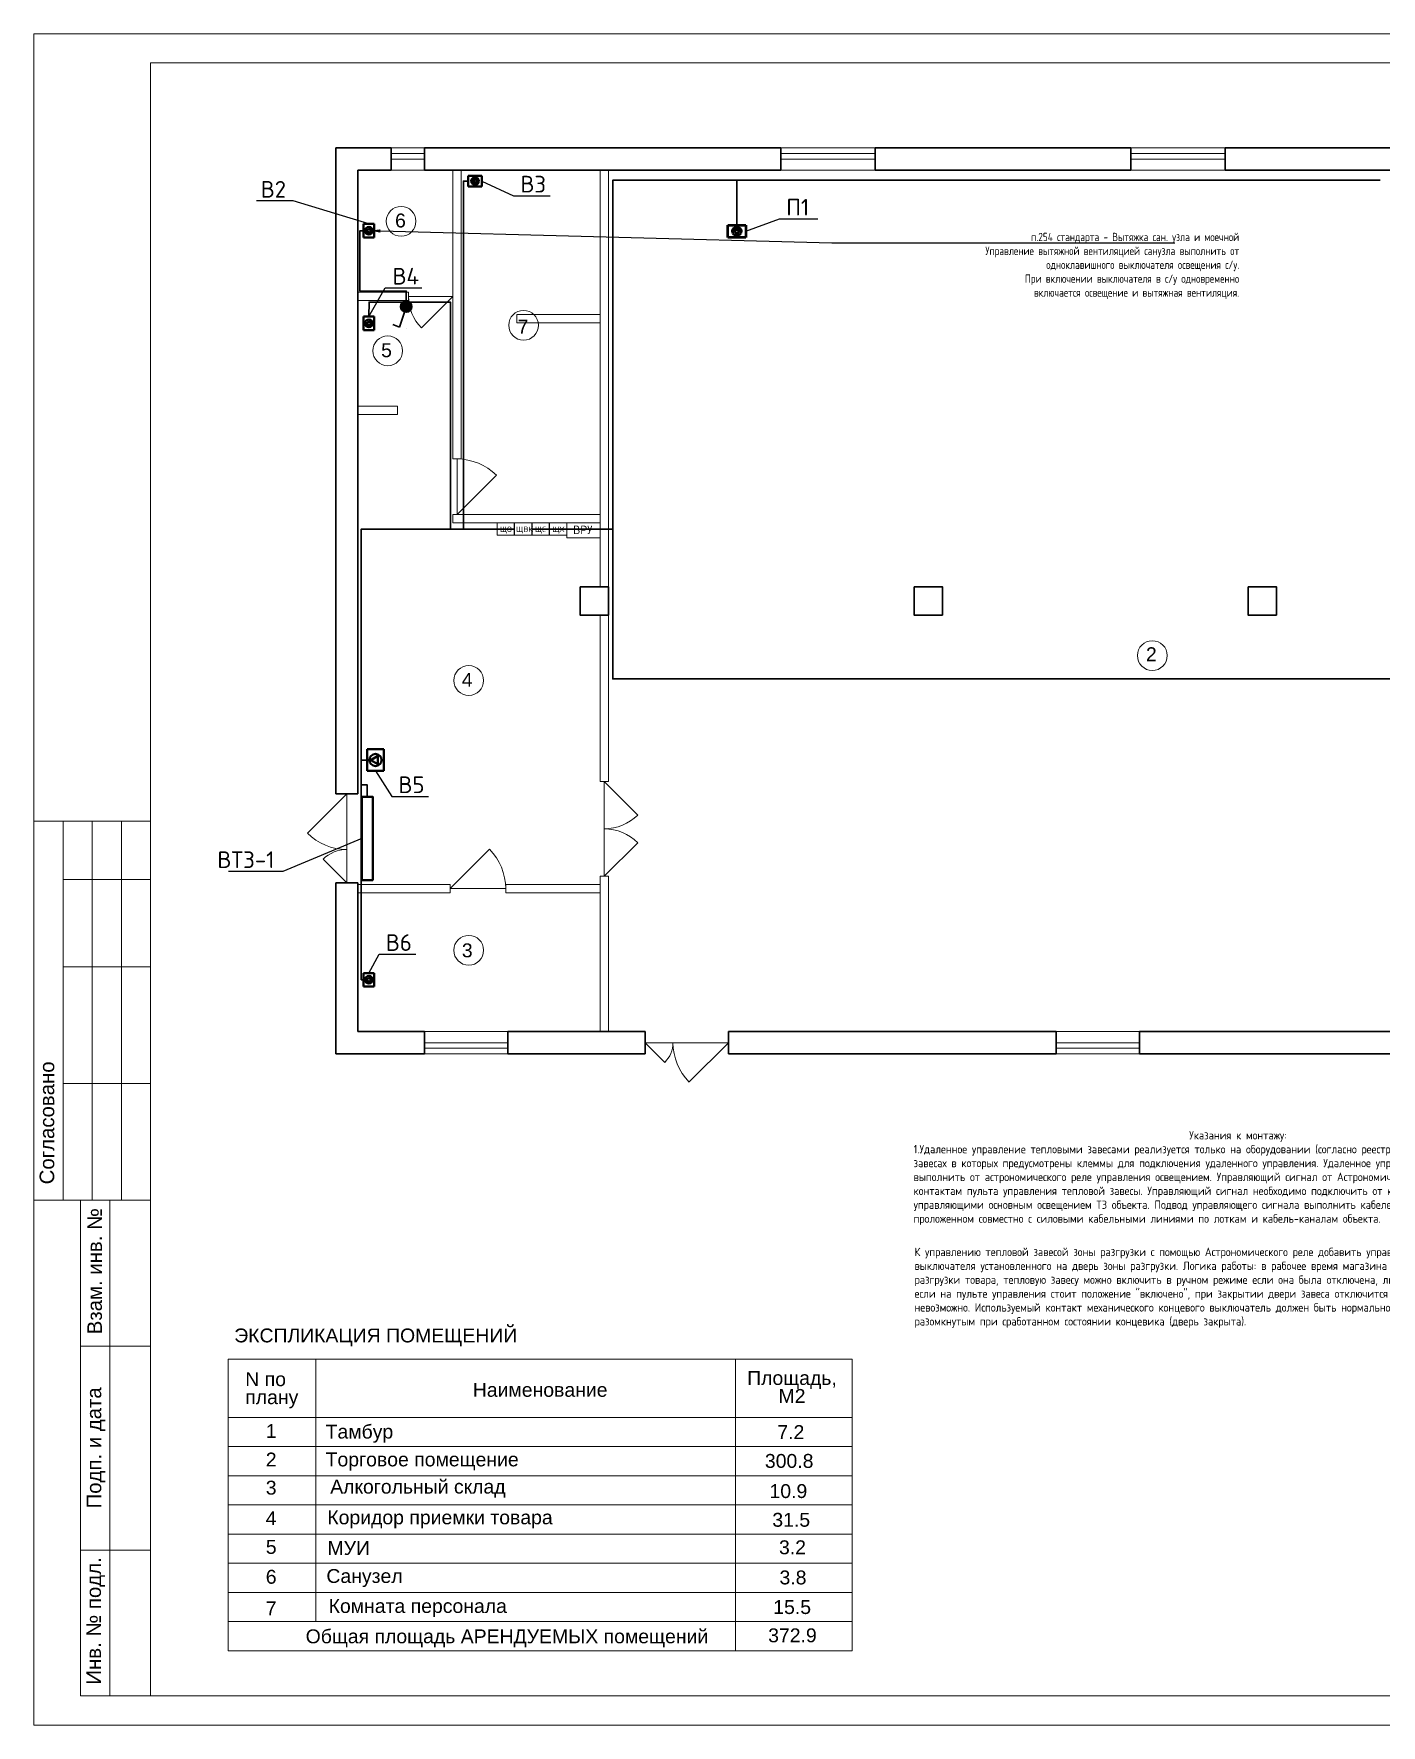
# Model space of a CAD drawing. Header units: metres. Extents: x -564 to -106, y -319 to -159.
# Drawn here: x -268.69 to -244.45, y -230.52 to -200.07 of the extents above; entities that cross this region are included whole.
import ezdxf
from ezdxf import colors
from ezdxf.entities.mleader import LeaderData, LeaderLine
from ezdxf.enums import TextEntityAlignment as Align
from ezdxf.math import Vec2, Vec3

# ---------------------------------------------------------------- set-up
doc = ezdxf.new("R2010")
doc.units = ezdxf.units.M
doc.header["$MEASUREMENT"] = 0
doc.layers.add('_ИОС51_Сеть Освещения', color=7, linetype='Continuous')
doc.layers.add('Электрика', color=7, linetype='Continuous')
for name, color, linetype, lineweight in [('Level 50', 7, 'Continuous', 0), ('Level 63', 7, 'Continuous', 0), ('ОВ', 5, 'Continuous', 40), ('ОВ нов', 7, 'Continuous', 50)]:
    doc.layers.add(name, color=color, linetype=linetype, lineweight=lineweight)
doc.styles.add('-ISOCPEUR-', font='isocpeur.ttf')
doc.styles.get("Standard").update_dxf_attribs({"font": 'cs_gost2304.shx'})
doc.styles.add('Style-Arial', font='arial.ttf')
doc.styles.add('style1', font='isocpeur.ttf')

# ---------------------------------------------------------------- blocks, each defined once
blk = doc.blocks.new('_None')
blk = doc.blocks.new('*U157')
at = {"true_color": 0xffffff}
h = blk.add_hatch(color=7, dxfattribs=at)
h.dxf.hatch_style = 1
h.paths.add_polyline_path([(5.2, -0.3, 1), (5.2, 10, 1)])
at = {"color": 0, "lineweight": 30}
for p, q in [((10.1, 3.3), (23.8, -1.3)), ((25.2, 4.9), (25.2, 4.9)), ((23.8, -1.3), (21.2, -7.1))]:
    blk.add_line(p, q, dxfattribs=at)
blk.add_circle((5.2, 4.9), 5.15, dxfattribs=at)

msp = doc.modelspace()

# ---------------------------------------------------------------- linework, layer by layer
at = {"color": 7, "linetype": 'Continuous', "lineweight": 13}
for p, q in [((-265.197, -223.931), (-253.967, -223.931)), ((-265.197, -223.931), (-265.197, -229.181)), ((-263.622, -223.931), (-263.622, -228.656)), ((-256.067, -223.931), (-256.067, -229.181)), ((-253.967, -223.931), (-253.967, -229.181)), ((-265.197, -224.981), (-253.967, -224.981)), ((-265.197, -229.181), (-253.967, -229.181))]:
    msp.add_line(p, q, dxfattribs=at)
at = {"color": 7, "linetype": 'Continuous', "lineweight": 0}
for p, q in [((-265.197, -225.506), (-253.967, -225.506)), ((-265.197, -226.031), (-253.967, -226.031)), ((-265.197, -226.556), (-253.967, -226.556)), ((-265.197, -227.081), (-253.967, -227.081)), ((-265.197, -227.606), (-253.967, -227.606)), ((-265.197, -228.131), (-253.967, -228.131)), ((-265.197, -228.656), (-253.967, -228.656))]:
    msp.add_line(p, q, dxfattribs=at)
at = {"layer": '_ИОС51_Сеть Освещения', "color": 159, "linetype": 'ByBlock', "lineweight": 30, "true_color": 0x22346e}
for points in [[(-260.875, -202.721), (-260.963, -202.721), (-260.963, -208.986), (-260.047, -208.986)], [(-258.276, -208.986), (-258.276, -202.705), (-256.041, -202.705), (-256.041, -203.513), (-256.041, -202.705), (-244.463, -202.705)], [(-260.963, -208.986), (-261.196, -208.986), (-261.196, -204.901), (-262.661, -204.901), (-262.665, -205.162)], [(-261.196, -208.986), (-262.801, -208.986), (-262.801, -213.144), (-262.698, -213.144), (-262.801, -213.144), (-262.801, -213.678), (-262.801, -217.101), (-262.76, -217.101)], [(-259.732, -208.986), (-258.276, -208.986), (-258.276, -211.684), (-253.83, -211.684), (-253.83, -211.684), (-253.83, -211.684), (-241.733, -211.684), (-241.733, -209.502)], [(-262.801, -213.593), (-262.694, -213.593), (-262.694, -213.807)]]:
    msp.add_lwpolyline(points, dxfattribs=at)
at = {"layer": '_ИОС51_Сеть Освещения', "color": 1, "linetype": 'ByBlock', "lineweight": 30}
msp.add_lwpolyline([(-261.992, -204.878), (-261.992, -204.701), (-262.827, -204.701), (-262.827, -203.615), (-262.76, -203.615)], dxfattribs=at)
at = {"layer": 'Level 50', "color": 7, "linetype": 'Continuous', "lineweight": 0}
for p, q in [((-268.694, -200.07), (-220.552, -200.07)), ((-268.694, -230.52), (-268.694, -200.07)), ((-262.262, -202.224), (-261.662, -202.224)), ((-262.262, -202.324), (-261.662, -202.324)), ((-255.252, -202.224), (-253.552, -202.224)), ((-255.252, -202.324), (-253.552, -202.324)), ((-248.952, -202.224), (-247.252, -202.224)), ((-248.952, -202.324), (-247.252, -202.324)), ((-261.952, -204.799), (-261.152, -204.799)), ((-261.152, -204.799), (-261.718, -205.364)), ((-261.077, -207.724), (-261.077, -208.724)), ((-261.077, -208.724), (-260.37, -208.017)), ((-263.062, -213.754), (-263.769, -214.461)), ((-263.062, -213.754), (-263.062, -215.354)), ((-258.427, -213.534), (-258.427, -215.234)), ((-258.427, -213.534), (-257.826, -214.135)), ((-257.826, -214.633), (-258.427, -215.234)), ((-263.486, -214.929), (-263.062, -215.354)), ((-261.202, -215.459), (-260.495, -214.752)), ((-261.202, -215.459), (-260.202, -215.459)), ((-260.162, -218.234), (-261.662, -218.234)), ((-257.692, -218.234), (-256.192, -218.234)), ((-257.692, -218.234), (-257.339, -218.587)), ((-256.192, -218.234), (-256.899, -218.941)), ((-248.792, -218.234), (-250.292, -218.234)), ((-260.162, -218.334), (-261.662, -218.334)), ((-248.792, -218.334), (-250.292, -218.334)), ((-220.552, -230.52), (-268.694, -230.52))]:
    msp.add_line(p, q, dxfattribs=at)
at = {"layer": 'Level 50', "color": 7, "linetype": 'Continuous', "lineweight": 13}
for p, q in [((-266.594, -200.595), (-221.077, -200.595)), ((-266.594, -200.595), (-266.594, -229.995)), ((-262.262, -202.124), (-261.662, -202.124)), ((-255.252, -202.124), (-253.552, -202.124)), ((-248.952, -202.124), (-247.252, -202.124)), ((-261.662, -202.524), (-262.262, -202.524)), ((-261.152, -207.724), (-261.152, -202.524)), ((-261.002, -207.724), (-261.002, -202.524)), ((-258.502, -210.024), (-258.502, -202.524)), ((-258.352, -210.534), (-258.352, -202.524)), ((-253.552, -202.524), (-255.252, -202.524)), ((-247.252, -202.524), (-248.952, -202.524)), ((-262.862, -204.724), (-261.952, -204.724)), ((-262.862, -204.874), (-261.952, -204.874)), ((-261.952, -204.874), (-261.952, -204.724)), ((-262.862, -206.774), (-262.152, -206.774)), ((-262.862, -206.924), (-262.152, -206.924)), ((-262.152, -206.924), (-262.152, -206.774)), ((-261.152, -207.724), (-261.002, -207.724)), ((-261.152, -208.874), (-261.152, -208.724)), ((-261.152, -208.724), (-258.502, -208.724)), ((-261.152, -208.874), (-258.502, -208.874)), ((-258.502, -213.534), (-258.502, -210.534)), ((-258.352, -213.534), (-258.352, -210.534)), ((-258.502, -213.534), (-258.352, -213.534)), ((-258.502, -218.034), (-258.502, -215.234)), ((-258.502, -215.234), (-258.352, -215.234)), ((-258.352, -218.034), (-258.352, -215.234)), ((-262.862, -215.384), (-261.202, -215.384)), ((-262.862, -215.534), (-261.202, -215.534)), ((-261.202, -215.534), (-261.202, -215.384)), ((-260.202, -215.534), (-260.202, -215.384)), ((-260.202, -215.384), (-258.502, -215.384)), ((-260.202, -215.534), (-258.502, -215.534)), ((-260.162, -218.034), (-261.662, -218.034)), ((-248.792, -218.034), (-250.292, -218.034)), ((-260.162, -218.434), (-261.662, -218.434)), ((-248.792, -218.434), (-250.292, -218.434)), ((-267.854, -229.995), (-221.077, -229.995))]:
    msp.add_line(p, q, dxfattribs=at)
at = {"layer": 'Level 50', "color": 7, "linetype": 'Continuous', "lineweight": 30}
for p, q in [((-263.262, -202.124), (-263.262, -213.754)), ((-263.262, -202.124), (-262.262, -202.124)), ((-262.262, -202.124), (-262.262, -202.524)), ((-261.662, -202.124), (-261.662, -202.524)), ((-261.662, -202.124), (-255.252, -202.124)), ((-255.252, -202.524), (-255.252, -202.124)), ((-253.552, -202.524), (-253.552, -202.124)), ((-253.552, -202.124), (-248.952, -202.124)), ((-248.952, -202.524), (-248.952, -202.124)), ((-247.252, -202.524), (-247.252, -202.124)), ((-247.252, -202.124), (-243.252, -202.124)), ((-262.862, -202.524), (-262.862, -213.754)), ((-262.862, -202.524), (-262.262, -202.524)), ((-261.662, -202.524), (-255.252, -202.524)), ((-253.552, -202.524), (-248.952, -202.524)), ((-247.252, -202.524), (-243.252, -202.524)), ((-263.262, -213.754), (-262.862, -213.754)), ((-263.262, -215.354), (-262.862, -215.354)), ((-263.262, -215.354), (-263.262, -218.434)), ((-262.862, -215.354), (-262.862, -218.034)), ((-262.862, -218.034), (-261.662, -218.034)), ((-261.662, -218.034), (-261.662, -218.434)), ((-260.162, -218.034), (-260.162, -218.434)), ((-260.162, -218.034), (-257.692, -218.034)), ((-257.692, -218.034), (-257.692, -218.434)), ((-256.192, -218.034), (-256.192, -218.434)), ((-256.192, -218.034), (-250.292, -218.034)), ((-250.292, -218.034), (-250.292, -218.434)), ((-248.792, -218.034), (-248.792, -218.434)), ((-248.792, -218.034), (-244.192, -218.034)), ((-263.262, -218.434), (-261.662, -218.434)), ((-260.162, -218.434), (-257.692, -218.434)), ((-256.192, -218.434), (-250.292, -218.434)), ((-248.792, -218.434), (-244.192, -218.434))]:
    msp.add_line(p, q, dxfattribs=at)
at = {"layer": 'Level 50', "linetype": 'Continuous', "lineweight": 0}
for p, q in [((-260.002, -205.124), (-258.502, -205.124)), ((-260.002, -205.124), (-258.502, -205.124)), ((-260.002, -205.274), (-258.502, -205.274))]:
    msp.add_line(p, q, dxfattribs=at)
at = {"layer": 'Level 50', "color": 7, "linetype": 'Continuous', "lineweight": 20}
msp.add_line((-260.002, -205.124), (-260.002, -205.274), dxfattribs=at)
at = {"layer": 'Level 50', "color": 7, "linetype": 'Continuous', "lineweight": 30, "flags": 128}
for points in [[(-258.862, -210.024), (-258.352, -210.024), (-258.352, -210.534), (-258.862, -210.534), (-258.862, -210.024)], [(-252.852, -210.024), (-252.342, -210.024), (-252.342, -210.534), (-252.852, -210.534), (-252.852, -210.024)], [(-246.842, -210.024), (-246.332, -210.024), (-246.332, -210.534), (-246.842, -210.534), (-246.842, -210.024)]]:
    msp.add_lwpolyline(points, close=True, dxfattribs=at)
at = {"layer": 'Level 50', "color": 7, "linetype": 'Continuous', "lineweight": 0}
for centre in [(-262.085, -203.446), (-259.88, -205.318), (-262.326, -205.777), (-248.564, -211.265), (-260.868, -211.713), (-260.868, -216.57)]:
    msp.add_circle(centre, 0.268, dxfattribs=at)
for centre, radius, start, end in [((-261.152, -204.799), 0.8, 180, 225), ((-261.077, -208.724), 1, 45, 90), ((-258.427, -213.534), 0.85, 270, 315), ((-263.062, -213.754), 1, 225, 270), ((-258.427, -215.234), 0.85, 45, 90), ((-263.062, -215.354), 0.6, 90, 135), ((-261.202, -215.459), 1, 0, 45), ((-257.692, -218.234), 0.5, 315, 0), ((-256.192, -218.234), 1, 180, 225)]:
    msp.add_arc(centre, radius, start, end, dxfattribs=at)
at = {"layer": 'Level 63', "color": 7, "linetype": 'Continuous', "lineweight": 13}
for p, q in [((-268.694, -214.245), (-266.594, -214.245)), ((-268.694, -214.245), (-268.694, -221.07)), ((-268.169, -214.245), (-268.169, -221.07)), ((-267.644, -214.245), (-267.644, -221.07)), ((-267.119, -214.245), (-267.119, -221.07)), ((-268.169, -215.295), (-266.594, -215.295)), ((-268.169, -216.87), (-266.594, -216.87)), ((-268.169, -218.97), (-266.594, -218.97)), ((-268.694, -221.07), (-266.594, -221.07)), ((-267.854, -221.07), (-266.594, -221.07)), ((-267.329, -229.995), (-267.329, -221.07)), ((-267.854, -223.695), (-266.594, -223.695)), ((-267.854, -227.37), (-266.594, -227.37))]:
    msp.add_line(p, q, dxfattribs=at)
at = {"layer": 'Level 63', "color": 7, "linetype": 'Continuous', "lineweight": 13, "flags": 128}
msp.add_lwpolyline([(-266.594, -229.995), (-267.854, -229.995), (-267.854, -221.07)], dxfattribs=at)
at = {"layer": 'Level 63', "color": 7, "linetype": 'Continuous', "lineweight": 0}
for points in [[(-260.047, -208.874), (-260.357, -208.874), (-260.357, -209.097), (-260.047, -209.097)], [(-259.732, -208.874), (-260.042, -208.874), (-260.042, -209.097), (-259.732, -209.097)], [(-259.417, -208.874), (-259.727, -208.874), (-259.727, -209.097), (-259.417, -209.097)], [(-259.102, -208.874), (-259.412, -208.874), (-259.412, -209.097), (-259.102, -209.097)], [(-259.102, -209.142), (-258.502, -209.142), (-258.502, -208.874), (-259.102, -208.874)]]:
    msp.add_3dface(points, dxfattribs=at)
at = {"layer": 'ОВ'}
for p, q in [((-260.875, -202.816), (-260.875, -202.626)), ((-260.875, -202.626), (-260.632, -202.626)), ((-260.703, -202.626), (-260.803, -202.626)), ((-260.632, -202.626), (-260.632, -202.816)), ((-260.632, -202.816), (-260.875, -202.816)), ((-260.653, -202.816), (-260.853, -202.816)), ((-262.76, -203.736), (-262.76, -203.493)), ((-262.76, -203.493), (-262.57, -203.493)), ((-262.76, -203.565), (-262.76, -203.665)), ((-262.57, -203.493), (-262.57, -203.736)), ((-262.57, -203.515), (-262.57, -203.715)), ((-262.57, -203.736), (-262.76, -203.736)), ((-262.76, -205.405), (-262.76, -205.162)), ((-262.76, -205.162), (-262.57, -205.162)), ((-262.57, -205.162), (-262.57, -205.405)), ((-262.57, -205.183), (-262.57, -205.383)), ((-262.57, -205.405), (-262.76, -205.405)), ((-262.698, -213.338), (-262.698, -212.949)), ((-262.698, -212.949), (-262.394, -212.949)), ((-262.698, -213.064), (-262.698, -213.224)), ((-262.394, -212.949), (-262.394, -213.338)), ((-262.394, -212.984), (-262.394, -213.304)), ((-262.394, -213.338), (-262.698, -213.338)), ((-262.76, -217.223), (-262.76, -216.98)), ((-262.76, -216.98), (-262.57, -216.98)), ((-262.76, -217.051), (-262.76, -217.151)), ((-262.57, -216.98), (-262.57, -217.223)), ((-262.57, -217.001), (-262.57, -217.201)), ((-262.57, -217.223), (-262.76, -217.223))]:
    msp.add_line(p, q, dxfattribs=at)
at = {"layer": 'ОВ', "color": 1, "lineweight": 50}
for p, q in [((-256.202, -203.739), (-256.202, -203.513)), ((-256.202, -203.513), (-255.88, -203.513)), ((-255.88, -203.513), (-255.88, -203.739)), ((-255.88, -203.739), (-256.202, -203.739))]:
    msp.add_line(p, q, dxfattribs=at)
at = {"layer": 'ОВ'}
for points in [[(-260.753, -202.668), (-260.707, -202.748), (-260.8, -202.748)], [(-262.718, -203.615), (-262.638, -203.569), (-262.638, -203.661)], [(-262.718, -205.283), (-262.638, -205.237), (-262.638, -205.33)], [(-262.631, -213.144), (-262.503, -213.07), (-262.503, -213.218)], [(-262.718, -217.101), (-262.638, -217.055), (-262.638, -217.147)]]:
    msp.add_lwpolyline(points, close=True, dxfattribs=at)
at = {"layer": 'ОВ', "color": 1, "lineweight": 50}
msp.add_lwpolyline([(-256.041, -203.684), (-255.991, -203.597), (-256.091, -203.597)], close=True, dxfattribs=at)
at = {"layer": 'ОВ', "color": 6}
msp.add_lwpolyline([(-262.794, -213.807), (-262.794, -215.307), (-262.594, -215.307), (-262.594, -213.807)], close=True, dxfattribs=at)
at = {"layer": 'ОВ'}
for centre, radius in [((-260.753, -202.721), 0.0687), ((-262.665, -203.615), 0.0687), ((-262.665, -205.283), 0.0687), ((-262.546, -213.144), 0.11), ((-262.665, -217.101), 0.0687)]:
    msp.add_circle(centre, radius, dxfattribs=at)
at = {"layer": 'ОВ', "color": 1, "lineweight": 50}
msp.add_circle((-256.041, -203.626), 0.079, dxfattribs=at)

# ---------------------------------------------------------------- block references
at = {"layer": '_ИОС51_Сеть Освещения', "color": 7, "lineweight": 0, "xscale": 0.02, "yscale": 0.02, "zscale": 0.02, "rotation": 270}
msp.add_blockref('*U157', (-262.09, -204.877), dxfattribs=at)

# ---------------------------------------------------------------- texts
at = {"color": 7, "linetype": 'Continuous', "lineweight": 0, "style": 'Style-Arial'}
for s, p in [('6', (-262.096, -203.306)), ('7', (-259.892, -205.219)), ('5', (-262.347, -205.642)), ('2', (-248.582, -211.115)), ('4', (-260.895, -211.575)), ('3', (-260.894, -216.446)), ('1', (-264.423, -225.1)), ('2', (-264.423, -225.613)), ('3', (-264.423, -226.119)), ('4', (-264.424, -226.669)), ('5', (-264.422, -227.186)), ('6', (-264.423, -227.724)), ('7', (-264.423, -228.291))]:
    msp.add_text(s, height=0.25, dxfattribs=at).set_placement(p, align=Align.TOP_CENTER)
at = {"linetype": 'Continuous', "lineweight": 5, "style": 'style1'}
for s, p in [('ЩО', (-260.308, -209.04)), ('ЩВК', (-260.015, -209.04)), ('ЩС', (-259.678, -209.04)), ('ЩХ', (-259.363, -209.04))]:
    msp.add_text(s, height=0.0986, dxfattribs=at).set_placement(p)
msp.add_text('ВРУ', height=0.1532, rotation=360, dxfattribs=at).set_placement((-258.989, -209.078))
at = {"color": 7, "lineweight": 13, "style": 'Style-Arial'}
msp.add_text('ЭКСПЛИКАЦИЯ ПОМЕЩЕНИЙ ', height=0.25, dxfattribs=at).set_placement((-262.492, -223.504), align=Align.MIDDLE_CENTER)
at = {"color": 7, "linetype": 'Continuous', "lineweight": 0, "style": 'Style-Arial'}
for s, p in [('Тамбур', (-263.443, -225.11)), ('Торговое помещение', (-263.443, -225.611)), ('Санузел', (-263.429, -227.71))]:
    msp.add_text(s, height=0.25, dxfattribs=at).set_placement(p, align=Align.TOP_LEFT)
at = {"color": 7, "linetype": 'Continuous', "lineweight": 13, "style": 'Style-Arial'}
msp.add_text('Общая площадь АРЕНДУЕМЫХ помещений', height=0.25, dxfattribs=at).set_placement((-263.802, -228.796), align=Align.TOP_LEFT)
at = {"color": 7, "linetype": 'Continuous', "lineweight": 13, "char_height": 0.25, "attachment_point": 4, "style": 'Style-Arial'}
for s, insert, line_spacing_factor in [('N по \\Pплану', (-264.889, -224.491), 0.776524), ('Наименование', (-260.794, -224.485), 0.6)]:
    msp.add_mtext(s, dxfattribs=dict(at, insert=insert, line_spacing_factor=line_spacing_factor))
at = {"color": 7, "linetype": 'Continuous', "lineweight": 0, "char_height": 0.25, "style": 'Style-Arial'}
for s, insert, attachment_point, line_spacing_factor in [('Площадь,\\PМ2', (-255.049, -224.145), 2, 0.776524), ('Комната персонала\\P', (-263.388, -228.25), 1, 0.6)]:
    msp.add_mtext(s, dxfattribs=dict(at, insert=insert, attachment_point=attachment_point, line_spacing_factor=line_spacing_factor))
at = {"layer": 'Level 50', "color": 7, "linetype": 'Continuous', "lineweight": 30, "style": 'Style-Arial'}
for s, p in [('7.2', (-255.313, -225.119)), ('300.8', (-255.537, -225.638)), ('10.9', (-255.454, -226.181)), ('31.5', (-255.403, -226.698)), ('3.2', (-255.283, -227.193)), ('3.8', (-255.274, -227.736)), ('15.5', (-255.386, -228.269)), ('372.9', (-255.478, -228.778))]:
    msp.add_text(s, height=0.25, dxfattribs=at).set_placement(p, align=Align.TOP_LEFT)
at = {"layer": 'Level 50', "color": 7, "linetype": 'Continuous', "lineweight": 0, "style": 'Style-Arial'}
for s, p in [('Алкогольный склад', (-263.36, -226.101)), ('Коридор приемки товара', (-263.412, -226.654)), ('МУИ', (-263.409, -227.206))]:
    msp.add_text(s, height=0.25, dxfattribs=at).set_placement(p, align=Align.TOP_LEFT)
at = {"layer": 'Level 63', "color": 7, "linetype": 'Continuous', "lineweight": 0, "style": 'Style-Arial'}
for s, p in [('Согласовано', (-268.459, -219.677)), ('Взам. инв. №', (-267.6, -222.347)), ('Подп. и дата', (-267.613, -225.528)), ('Инв. № подл.', (-267.618, -228.644))]:
    msp.add_text(s, height=0.2625, rotation=90, dxfattribs=at).set_placement(p, align=Align.MIDDLE_CENTER)
at = {"layer": 'Электрика', "lineweight": 9, "char_height": 0.15, "attachment_point": 1, "bg_fill": 3, "box_fill_scale": 1.5, "bg_fill_color": 256, "bg_fill_transparency": 0}
for s, width, heights, insert in [('\\pxqc;{\\Fgeniso|c204;Указания к монтажу:\\P\\pql;1.Удаленное управление тепловыми завесами реализуется только на оборудовании (согласно реестра рекомендованных поставщиков) и завесах в которых предусмотрены клеммы для подключения удаленного управления. Удаленное управление тепловыми завесами выполнить от астрономического реле управления освещением. Управляющий сигнал от Астрономического реле подводим к сухим контактам пульта управления тепловой завесы. Управляющий сигнал необходимо подключить от контактов Астрономического реле управляющими основным освещением ТЗ объекта. Подвод управляющего сигнала выполнить кабелем КСПВ 2х0,5 мм2 белого цвета проложенном совместно с силовыми кабельными линиями по лоткам и кабель-каналам объекта.}', 11.67537, [2.173], (-252.861, -219.825)), ('\\pxql;{\\Fgeniso|c204;К управлению тепловой завесой зоны разгрузки с помощью Астрономического реле добавить управление от механического концевого выключателя установленного на дверь зоны разгрузки. Логика работы: в рабочее время магазина при открытой двери во время разгрузки товара, тепловую завесу можно включить в ручном режиме если она была отключена, либо она автоматически включится если на пульте управления стоит положение "включено", при закрытии двери завеса отключится и включить её в ручном режиме невозможно. Используемый контакт механического концевого выключатель должен быть нормально закрытый (НЗ), то есть разомкнутым при сработанном состоянии концевика (дверь закрыта).   }', 11.74317, [1.893], (-252.844, -221.925))]:
    msp.add_mtext_dynamic_manual_height_columns(s, width=width, gutter_width=0.2, heights=heights, dxfattribs=dict(at, insert=insert))

# ---------------------------------------------------------------- leaders
at = {"layer": 'ОВ нов', "lineweight": 15}
ml = msp.add_multileader_mtext('Standard', dxfattribs=at)
ml.set_content('В2', color=256, style='-ISOCPEUR-')
ml.set_leader_properties()
ml.set_arrow_properties(name='NONE')
ml.build(insert=Vec2(0, 0))
ml.multileader.update_dxf_attribs({"text_left_attachment_type": 6, "text_right_attachment_type": 6, "dogleg_length": 0.0717, "arrow_head_size": 0.18})
ctx = ml.context
ctx.base_point, ctx.char_height, ctx.arrow_head_size, ctx.landing_gap_size, ctx.plane_origin = Vec3(-264.668, -203.08), 0.3, 0.18, 0.09, Vec3(-257.732, -195.886)
ctx.left_attachment, ctx.right_attachment, ctx.text_align_type = 6, 6, 1
notes = []
notes.append((ctx, [(0, (1, 1, 0), (-264.026, -203.08), (-1, 0), 0.0717, [(0, [(-262.665, -203.493)], 0, [])])]))
ctx.mtext.insert, ctx.mtext.width, ctx.mtext.alignment, ctx.mtext.flow_direction = Vec3(-264.383, -202.72), 0.80873, 2, 5
ml = msp.add_multileader_mtext('Standard', dxfattribs=at)
ml.set_content('В3', color=256, style='-ISOCPEUR-')
ml.set_leader_properties()
ml.set_arrow_properties(name='NONE')
ml.build(insert=Vec2(0, 0))
ml.multileader.update_dxf_attribs({"text_left_attachment_type": 6, "text_right_attachment_type": 6, "dogleg_length": 0.0717, "arrow_head_size": 0.18})
ctx = ml.context
ctx.base_point, ctx.char_height, ctx.arrow_head_size, ctx.landing_gap_size, ctx.plane_origin = Vec3(-259.991, -202.987), 0.3, 0.18, 0.09, Vec3(-255.7, -195.114)
ctx.left_attachment, ctx.right_attachment, ctx.text_align_type = 6, 6, 1
notes.append((ctx, [(1, (1, 1, 0), (-260.062, -202.987), (1, 0), 0.0717, [(0, [(-260.632, -202.721)], 0, [])])]))
ctx.mtext.insert, ctx.mtext.width, ctx.mtext.alignment, ctx.mtext.flow_direction = Vec3(-259.706, -202.627), 0.80873, 2, 5
ml = msp.add_multileader_mtext('Standard', dxfattribs=at)
ml.set_content('П1', color=256, style='-ISOCPEUR-')
ml.set_leader_properties()
ml.set_arrow_properties(name='NONE')
ml.build(insert=Vec2(0, 0))
ml.multileader.update_dxf_attribs({"text_left_attachment_type": 6, "text_right_attachment_type": 6, "dogleg_length": 0.0717, "arrow_head_size": 0.18})
ctx = ml.context
ctx.base_point, ctx.char_height, ctx.arrow_head_size, ctx.landing_gap_size, ctx.plane_origin = Vec3(-255.201, -203.401), 0.3, 0.18, 0.09, Vec3(-246.975, -207.816)
ctx.left_attachment, ctx.right_attachment, ctx.text_align_type = 6, 6, 1
notes.append((ctx, [(1, (1, 1, 0), (-255.273, -203.401), (1, 0), 0.0717, [(0, [(-255.88, -203.626)], 0, [])])]))
ctx.mtext.insert, ctx.mtext.width, ctx.mtext.alignment, ctx.mtext.flow_direction = Vec3(-254.946, -203.041), 0.80873, 2, 5
ml = msp.add_multileader_mtext('Standard', dxfattribs=at)
ml.set_content('В4', color=256, style='-ISOCPEUR-')
ml.set_leader_properties()
ml.set_arrow_properties(name='NONE')
ml.build(insert=Vec2(0, 0))
ml.multileader.update_dxf_attribs({"text_left_attachment_type": 6, "text_right_attachment_type": 6, "dogleg_length": 0.0717, "arrow_head_size": 0.18})
ctx = ml.context
ctx.base_point, ctx.char_height, ctx.arrow_head_size, ctx.landing_gap_size, ctx.plane_origin = Vec3(-262.301, -204.644), 0.3, 0.18, 0.09, Vec3(-257.732, -197.554)
ctx.left_attachment, ctx.right_attachment, ctx.text_align_type = 6, 6, 1
notes.append((ctx, [(1, (1, 1, 0), (-262.373, -204.644), (1, 0), 0.0717, [(0, [(-262.665, -205.162)], 0, [])])]))
ctx.mtext.insert, ctx.mtext.width, ctx.mtext.alignment, ctx.mtext.flow_direction = Vec3(-262.001, -204.284), 0.80873, 2, 5
ml = msp.add_multileader_mtext('Standard', dxfattribs=at)
ml.set_content('В5', color=256, style='-ISOCPEUR-')
ml.set_leader_properties()
ml.set_arrow_properties(name='NONE')
ml.build(insert=Vec2(0, 0))
ml.multileader.update_dxf_attribs({"text_left_attachment_type": 6, "text_right_attachment_type": 6, "dogleg_length": 0.0717, "arrow_head_size": 0.18})
ctx = ml.context
ctx.base_point, ctx.char_height, ctx.arrow_head_size, ctx.landing_gap_size, ctx.plane_origin = Vec3(-262.183, -213.8), 0.3, 0.18, 0.09, Vec3(-257.614, -205.731)
ctx.left_attachment, ctx.right_attachment, ctx.text_align_type = 6, 6, 1
notes.append((ctx, [(1, (1, 1, 0), (-262.254, -213.8), (1, 0), 0.0717, [(0, [(-262.546, -213.338)], 0, [])])]))
ctx.mtext.insert, ctx.mtext.width, ctx.mtext.alignment, ctx.mtext.flow_direction = Vec3(-261.898, -213.44), 0.80873, 2, 5
ml = msp.add_multileader_mtext('Standard', dxfattribs=at)
ml.set_content('ВТЗ-1', color=256, style='-ISOCPEUR-')
ml.set_leader_properties()
ml.set_arrow_properties(name='NONE')
ml.build(insert=Vec2(0, 0))
ml.multileader.update_dxf_attribs({"text_left_attachment_type": 6, "text_right_attachment_type": 6, "dogleg_length": 71.745, "arrow_head_size": 0.18})
ctx = ml.context
ctx.base_point, ctx.char_height, ctx.arrow_head_size, ctx.landing_gap_size, ctx.plane_origin = Vec3(-265.469, -215.149), 0.3, 0.18, 0.09, Vec3(-260.628, -216.419)
ctx.left_attachment, ctx.right_attachment, ctx.text_align_type = 6, 6, 1
notes.append((ctx, [(0, (1, 1, 0), (-264.213, -215.149), (-1, 0), 0.0717, [(1, [(-262.794, -214.557)], 0, [])])]))
ctx.mtext.insert, ctx.mtext.width, ctx.mtext.alignment, ctx.mtext.flow_direction = Vec3(-264.877, -214.789), 0.80873, 2, 5
ml = msp.add_multileader_mtext('Standard', dxfattribs=at)
ml.set_content('В6', color=256, style='-ISOCPEUR-')
ml.set_leader_properties()
ml.set_arrow_properties(name='NONE')
ml.build(insert=Vec2(0, 0))
ml.multileader.update_dxf_attribs({"text_left_attachment_type": 6, "text_right_attachment_type": 6, "dogleg_length": 0.0717, "arrow_head_size": 0.18})
ctx = ml.context
ctx.base_point, ctx.char_height, ctx.arrow_head_size, ctx.landing_gap_size, ctx.plane_origin = Vec3(-262.41, -216.641), 0.3, 0.18, 0.09, Vec3(-257.732, -209.372)
ctx.left_attachment, ctx.right_attachment, ctx.text_align_type = 6, 6, 1
notes.append((ctx, [(1, (1, 1, 0), (-262.482, -216.641), (1, 0), 0.0717, [(0, [(-262.665, -216.98)], 0, [])])]))
ctx.mtext.insert, ctx.mtext.width, ctx.mtext.alignment, ctx.mtext.flow_direction = Vec3(-262.125, -216.281), 0.80873, 2, 5
at = {"layer": 'Электрика', "lineweight": 9}
ml = msp.add_multileader_mtext('Standard', dxfattribs=at)
ml.set_content('п.254 стандарта - Вытяжка сан. узла и моечной\\PУправление вытяжной вентиляцией санузла выполнить от\\Pодноклавишного выключателя освещения с/у.\\PПри включении выключателя в с/у одновременно\\P включается освещение и вытяжная вентиляция.', color=256)
ml.set_leader_properties()
ml.build(insert=Vec2(0, 0))
ml.multileader.update_dxf_attribs({"text_left_attachment_type": 6, "text_right_attachment_type": 6, "dogleg_length": 0.0875, "arrow_head_size": 0.18})
ctx = ml.context
ctx.base_point, ctx.char_height, ctx.arrow_head_size, ctx.landing_gap_size, ctx.plane_origin = Vec3(-254.248, -203.833), 0.15, 0.18, 0.09, Vec3(-244.795, -215.606)
ctx.left_attachment, ctx.right_attachment, ctx.text_align_type = 6, 6, 2
notes.append((ctx, [(0, (1, 1, 0), (-254.335, -203.833), (1, 0), 0.0875, [(0, [(-262.638, -203.615)], 0, [])])]))
ctx.mtext.insert, ctx.mtext.width, ctx.mtext.defined_height, ctx.mtext.alignment, ctx.mtext.flow_direction = Vec3(-247.001, -203.653), 9.06564, 1.229, 3, 5
for ctx, leaders in notes:
    for number, flags, end, landing, length, lines in leaders:
        leader = LeaderData()
        leader.index, (leader.has_last_leader_line, leader.has_dogleg_vector, leader.attachment_direction) = number, flags
        leader.last_leader_point, leader.dogleg_vector, leader.dogleg_length = Vec3(end), Vec3(landing), length
        for number, points, colour, breaks in lines:
            line = LeaderLine()
            line.index, line.vertices, line.color, line.breaks = number, Vec3.list(points), colors.encode_raw_color(colour), breaks
            leader.lines.append(line)
        ctx.leaders.append(leader)

doc.saveas('drawing.dxf')
